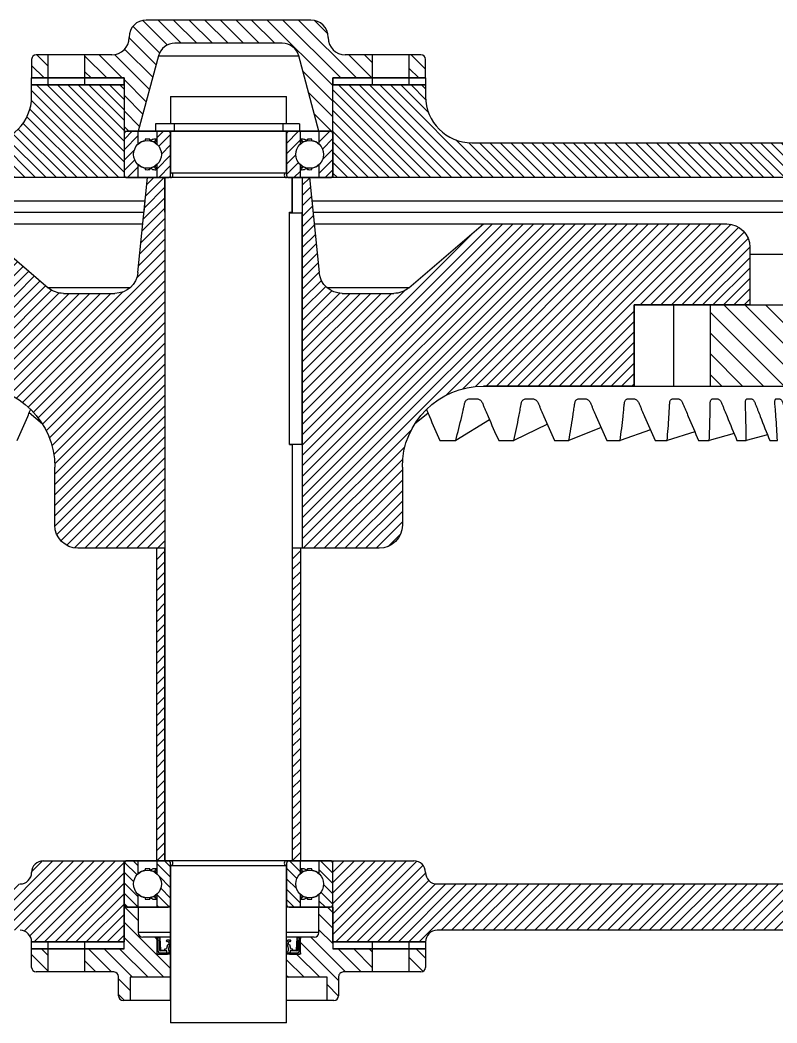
# Model space of a CAD drawing. Header units: inches. Extents: x 5.5 to 51.5, y 4.5 to 27.8.
# Drawn here: x 19.07 to 31.93, y 4.5 to 21.54 of the extents above; entities that cross this region are included whole.
import ezdxf

# ---------------------------------------------------------------- set-up
doc = ezdxf.new("R2010")
doc.units = ezdxf.units.IN
doc.header["$MEASUREMENT"] = 0

# ---------------------------------------------------------------- blocks, each defined once
blk = doc.blocks.new('Big case2')
at = {"color": 7, "linetype": 'Continuous', "lineweight": 25}
for p, q in [((-385, 310), (-36.5, 310)), ((26.31, 310), (27.5, 310)), ((36.5, 310), (385, 310)), ((-80, 30), (-25, 30)), ((-45, 30), (-45, -5)), ((25.05, 30), (80, 30)), ((45, -5), (45, 30)), ((90, 20), (335, 20)), ((335, 0), (90, 0)), ((-85, -5), (-45, -5)), ((45, -5), (85, -5))]:
    blk.add_line(p, q, dxfattribs=at)
for centre, start, end in [((-80, 25), 90, 180), ((80, 25), 0, 90), ((-90, 25), 270, 0), ((90, 25), 180, 270), ((-90, -5), 0, 90), ((90, -5), 90, 180)]:
    blk.add_arc(centre, 5, start, end, dxfattribs=at)
blk = doc.blocks.new('radial ball bearing_68_skf')
for p, q in [((-10, 43.9), (-10, 45)), ((-10, 45), (-8.9, 45)), ((-10, 43.9), (-10, 26.1)), ((-8.9, 45), (10, 45)), ((10, 45), (10, 43.9)), ((-10, -26.1), (-10, -43.9))]:
    blk.add_line(p, q)
at = {"color": 7, "linetype": 'Continuous', "lineweight": 25}
for p, q in [((-10, 26.1), (-10, 43.9)), ((8.9, 45), (-8.9, 45)), ((10, 26.1), (10, 43.9)), ((-10, 39), (-4.47, 39)), ((4.47, 39), (10, 39)), ((-5.92, 36), (-6.52, 36)), ((6.52, 36), (5.92, 36)), ((-4.47, 31), (-10, 31)), ((-6.52, 34), (-5.92, 34)), ((10, 31), (4.47, 31)), ((5.92, 34), (6.52, 34)), ((-8.9, 25), (8.9, 25)), ((8.9, -25), (-8.9, -25)), ((-10, -43.9), (-10, -26.1)), ((10, -43.9), (10, -26.1)), ((-10, -31), (-4.47, -31)), ((-5.92, -34), (-6.52, -34)), ((4.47, -31), (10, -31)), ((6.52, -34), (5.92, -34)), ((-6.52, -36), (-5.92, -36)), ((5.92, -36), (6.52, -36)), ((-4.47, -39), (-10, -39)), ((10, -39), (4.47, -39)), ((-8.9, -45), (8.9, -45))]:
    blk.add_line(p, q, dxfattribs=at)
for centre in [(0, 35), (0, -35)]:
    blk.add_circle(centre, 6)
for centre, radius, start, end in [((-8.9, 43.9), 1.1, 90, 180), ((8.9, 43.9), 1.1, 0, 90), ((0, 35), 6, 138.1897, 170.4059), ((0, 35), 6, 9.5941, 41.8103), ((0, 35), 6.6, 171.2853, 188.7147), ((0, 35), 6.6, 351.2853, 8.7147), ((0, 31.53), 6.6, 170.3536, 184.64), ((0, 35), 6, 189.5941, 221.8103), ((0, 35), 6, 318.1897, 350.4059), ((0, 31.53), 6.6, 355.36, 9.6419), ((-8.9, 26.1), 1.1, 180, 270), ((8.9, 26.1), 1.1, 270, 0), ((-8.9, -26.1), 1.1, 90, 180), ((8.9, -26.1), 1.1, 0, 90), ((0, -31.53), 6.6, 175.36, 189.6571), ((0, -35), 6.6, 171.2853, 188.7147), ((0, -35), 6, 138.1897, 170.4059), ((0, -35), 6, 9.5941, 41.8103), ((0, -31.53), 6.6, 350.3518, 4.64), ((0, -35), 6.6, 351.2853, 8.7147), ((0, -35), 6, 189.5941, 221.8103), ((0, -35), 6, 318.1897, 350.4059), ((-8.9, -43.9), 1.1, 180, 270), ((8.9, -43.9), 1.1, 270, 0)]:
    blk.add_arc(centre, radius, start, end, dxfattribs=at)
for points, knots in [([(-5.89, 33.89), (-5.99, 33.9), (-6.24, 33.95), (-6.46, 33.99), (-6.52, 34), (-6.52, 34), (-6.52, 34)], [0, 0, 0, 0, 0.232945, 0.608913, 0.996169, 1, 1, 1, 1]), ([(-5.82, 33.6), (-5.92, 33.53), (-6.18, 33.34), (-6.41, 33.02), (-6.47, 32.75), (-6.49, 32.64)], [0, 0, 0, 0, 0.25493, 0.687647, 1, 1, 1, 1]), ([(-6.46, 31), (-6.4, 31.13), (-6.29, 31.39), (-5.9, 31.74), (-5.54, 31.98), (-5.28, 32.08), (-5.24, 32.09)], [0, 0, 0, 0, 0.295418, 0.622303, 0.951212, 1, 1, 1, 1]), ([(-5.84, 31), (-5.79, 31.1), (-5.69, 31.34), (-5.41, 31.61), (-5.15, 31.76), (-5.05, 31.81)], [0, 0, 0, 0, 0.34478, 0.763601, 1, 1, 1, 1]), ([(5.06, 31.81), (5.1, 31.79), (5.34, 31.67), (5.6, 31.41), (5.81, 31.16), (5.84, 31.01), (5.84, 31)], [0, 0, 0, 0, 0.102227, 0.537271, 0.963952, 1, 1, 1, 1]), ([(5.21, 32.1), (5.39, 32.02), (5.78, 31.84), (6.17, 31.5), (6.41, 31.21), (6.44, 31.03), (6.45, 31)], [0, 0, 0, 0, 0.271349, 0.607703, 0.937232, 1, 1, 1, 1]), ([(6.49, 32.64), (6.49, 32.66), (6.49, 32.85), (6.3, 33.16), (6.07, 33.46), (5.84, 33.59), (5.81, 33.61)], [0, 0, 0, 0, 0.065967, 0.490771, 0.915575, 1, 1, 1, 1]), ([(6.52, 34), (6.51, 34), (6.49, 33.99), (6.3, 33.96), (6.02, 33.91), (5.88, 33.89)], [0, 0, 0, 0, 0.269826, 0.630576, 1, 1, 1, 1]), ([(-6.52, -34), (-6.51, -34), (-6.47, -33.99), (-6.24, -33.95), (-5.99, -33.9), (-5.88, -33.89)], [0, 0, 0, 0, 0.364435, 0.739357, 1, 1, 1, 1]), ([(-6.49, -32.64), (-6.49, -32.66), (-6.49, -32.85), (-6.3, -33.16), (-6.07, -33.46), (-5.84, -33.59), (-5.81, -33.61)], [0, 0, 0, 0, 0.0655955, 0.490568, 0.9155417, 1, 1, 1, 1]), ([(-5.21, -32.1), (-5.39, -32.02), (-5.78, -31.84), (-6.17, -31.5), (-6.41, -31.21), (-6.44, -31.03), (-6.45, -31)], [0, 0, 0, 0, 0.271349, 0.607703, 0.937232, 1, 1, 1, 1]), ([(-5.06, -31.82), (-5.22, -31.72), (-5.52, -31.51), (-5.77, -31.23), (-5.82, -31.05), (-5.83, -31)], [0, 0, 0, 0, 0.419362, 0.850243, 1, 1, 1, 1]), ([(5.84, -31), (5.84, -31.01), (5.81, -31.16), (5.6, -31.41), (5.34, -31.67), (5.11, -31.79), (5.05, -31.81)], [0, 0, 0, 0, 0.042904, 0.461613, 0.880071, 1, 1, 1, 1]), ([(6.46, -31), (6.4, -31.13), (6.29, -31.39), (5.9, -31.74), (5.54, -31.98), (5.28, -32.08), (5.24, -32.09)], [0, 0, 0, 0, 0.295418, 0.622303, 0.951212, 1, 1, 1, 1]), ([(5.82, -33.6), (5.92, -33.53), (6.18, -33.34), (6.41, -33.02), (6.47, -32.75), (6.49, -32.64)], [0, 0, 0, 0, 0.254886, 0.68753, 1, 1, 1, 1]), ([(5.89, -33.89), (5.95, -33.9), (6.18, -33.94), (6.36, -33.97), (6.5, -34), (6.52, -34), (6.52, -34)], [0, 0, 0, 0, 0.128033, 0.519428, 0.758295, 1, 1, 1, 1])]:
    blk.add_open_spline(points, degree=3, knots=knots, dxfattribs=at)
blk = doc.blocks.new('Cap open')
at = {"color": 7, "linetype": 'Continuous', "lineweight": 25}
for p, q in [((-45.5, 40.3), (-25.05, 40.3)), ((-42.5, 40.3), (-42.5, 30.3)), ((25.05, 40.3), (45.5, 40.3)), ((42.5, 30.3), (42.5, 40.3)), ((-47.5, 30), (-47.5, 38.3)), ((47.5, 38.3), (47.5, 30)), ((-85, 18), (-85, 26)), ((-83, 28), (-49.5, 28)), ((-78, 28), (-78, 18)), ((-62, 18), (-62, 28)), ((-42.5, 30.3), (-25.05, 30.3)), ((-25.05, 30.3), (-25.05, 20.3)), ((25.05, 20.3), (25.05, 30.3)), ((25.05, 30.3), (42.5, 30.3)), ((49.5, 28), (83, 28)), ((62, 28), (62, 18)), ((78, 18), (78, 28)), ((85, 26), (85, 18)), ((-45, 18), (-85, 18)), ((-45, 0), (-45, 18)), ((-31, 20.3), (-31, 14.35)), ((-31, 20.3), (-25.05, 20.3)), ((25.05, 20.3), (31, 20.3)), ((31, 14.35), (31, 20.3)), ((45, 18), (45, 0)), ((85, 18), (45, 18)), ((-37, 13), (-25.05, 13)), ((-31, 14.35), (-31.24, 13)), ((25.05, 13), (37, 13)), ((31.24, 13), (31, 14.35)), ((-39, 11), (-39, 0)), ((-39, 11), (-25.05, 11)), ((25.05, 11), (39, 11)), ((39, 0), (39, 11)), ((-45, 0), (-25.05, 0)), ((25.05, 0), (45, 0))]:
    blk.add_line(p, q, dxfattribs=at)
for p, q in [((-25.05, 40.3), (-25.05, 19.88)), ((25.05, 40.3), (25.05, 19.88)), ((-25.05, 19.75), (-25.05, 15.43)), ((25.05, 19.75), (25.05, 15.43)), ((-25.05, 15.19), (-25.05, 0)), ((25.05, 15.19), (25.05, 0))]:
    blk.add_line(p, q)
for centre, start, end in [((-45.5, 38.3), 90, 180), ((45.5, 38.3), 0, 90), ((-83, 26), 90, 180), ((-49.5, 30), 270, 0), ((49.5, 30), 180, 270), ((83, 26), 0, 90), ((-37, 11), 90, 180), ((37, 11), 0, 90)]:
    blk.add_arc(centre, 2, start, end, dxfattribs=at)
blk = doc.blocks.new('Gasket open cap')
at = {"color": 7, "linetype": 'Continuous', "lineweight": 25}
for p, q in [((-85, -1.5), (-85, 1.5)), ((-45, 1.5), (-85, 1.5)), ((-78, 1.5), (-78, -1.5)), ((-62, -1.5), (-62, 1.5)), ((-45, -1.5), (-45, 1.5)), ((45, 1.5), (45, -1.5)), ((85, 1.5), (45, 1.5)), ((62, 1.5), (62, -1.5)), ((78, -1.5), (78, 1.5)), ((85, 1.5), (85, -1.5)), ((-45, -1.5), (-85, -1.5)), ((85, -1.5), (45, -1.5))]:
    blk.add_line(p, q, dxfattribs=at)
blk = doc.blocks.new('Cap close')
at = {"color": 7, "linetype": 'Continuous', "lineweight": 25}
for p, q in [((35.56, 48), (-35.56, 48)), ((-42.96, 40.6), (-42.96, 40.4)), ((42.96, 40.4), (42.96, 40.6)), ((23.14, 38), (-23.14, 38)), ((-85, 31), (-85, 23)), ((-50.36, 33), (-83, 33)), ((-78, 33), (-78, 23)), ((-62, 23), (-62, 33)), ((-30.29, 32.52), (-39, 0)), ((-30.29, 32.52), (30.29, 32.52)), ((39, 0), (30.29, 32.52)), ((83, 33), (50.36, 33)), ((62, 33), (62, 23)), ((78, 23), (78, 33)), ((85, 23), (85, 31)), ((-85, 23), (-45, 23)), ((-45, 23), (-45, 0)), ((45, 0), (45, 23)), ((45, 23), (85, 23)), ((-45, 0), (45, 0))]:
    blk.add_line(p, q, dxfattribs=at)
for centre, radius, start, end in [((-35.56, 40.6), 7.4, 90, 180), ((35.56, 40.6), 7.4, 0, 90), ((-50.36, 40.4), 7.4, 270, 0), ((50.36, 40.4), 7.4, 180, 270), ((-23.14, 30.6), 7.4, 90, 165), ((23.14, 30.6), 7.4, 15, 90), ((-83, 31), 2, 90, 180), ((83, 31), 2, 0, 90)]:
    blk.add_arc(centre, radius, start, end, dxfattribs=at)
blk = doc.blocks.new('Gasket close cap')
at = {"color": 7, "linetype": 'Continuous', "lineweight": 25}
for p, q in [((-85, -1.5), (-85, 1.5)), ((-45, 1.5), (-85, 1.5)), ((-78, 1.5), (-78, -1.5)), ((-62, -1.5), (-62, 1.5)), ((-45, -1.5), (-45, 1.5)), ((45, 1.5), (45, -1.5)), ((85, 1.5), (45, 1.5)), ((62, 1.5), (62, -1.5)), ((78, -1.5), (78, 1.5)), ((85, 1.5), (85, -1.5)), ((-45, -1.5), (-85, -1.5)), ((85, -1.5), (45, -1.5))]:
    blk.add_line(p, q, dxfattribs=at)
blk = doc.blocks.new('Big cap')
at = {"color": 7, "linetype": 'Continuous', "lineweight": 25}
for p, q in [((-85, 50), (-85, 55)), ((-85, 55), (-45, 55)), ((-45, 55), (-45, 15)), ((45, 15), (45, 55)), ((45, 55), (85, 55)), ((85, 55), (85, 50)), ((105, 30), (425, 30)), ((-25, 15), (-355, 15)), ((355, 15), (25, 15)), ((-365, 5), (-36, 5)), ((36, 5), (365, 5)), ((-385, 0), (-36.5, 0)), ((26.31, 0), (27.5, 0)), ((36.5, 0), (385, 0))]:
    blk.add_line(p, q, dxfattribs=at)
for p, q in [((-27.5, 0), (-27.5, 15)), ((27.5, 0), (27.5, 15)), ((-36.5, 0), (-36, 5))]:
    blk.add_line(p, q)
for centre, start, end in [((-105, 50), 270, 0), ((105, 50), 180, 270)]:
    blk.add_arc(centre, 20, start, end, dxfattribs=at)
blk = doc.blocks.new('Collar')
at = {"color": 7, "linetype": 'Continuous', "lineweight": 25}
for p, q in [((-31, -67.5), (-31, 67.5)), ((-27.5, 67.5), (-31, 67.5)), ((-27.5, -67.5), (-27.5, 67.5)), ((27.5, 67.5), (27.5, -67.5)), ((31, 67.5), (27.5, 67.5)), ((31, 67.5), (31, -67.5)), ((-25, -67.5), (-31, -67.5)), ((31, -67.5), (25, -67.5))]:
    blk.add_line(p, q, dxfattribs=at)
blk = doc.blocks.new('Gear kit 3')
at = {"color": 7, "linetype": 'Continuous', "lineweight": 25}
for p, q in [((-35, 160), (-39.1, 119)), ((-35, 160), (35, 160)), ((-31.8, 160), (-31.8, 0)), ((27.5, 160), (27.5, 0)), ((39.1, 119), (35, 160)), ((-26.31, 44.79), (-26.31, 145)), ((-37, 140), (-215, 140)), ((-77.81, 112.41), (-110, 140)), ((215, 140), (37, 140)), ((110, 140), (77.81, 112.41)), ((-225, 130), (-225, 105)), ((225, 105), (225, 130)), ((-77.81, 112.41), (-42.54, 112.41)), ((-49.05, 110), (-71.3, 110)), ((42.54, 112.41), (77.81, 112.41)), ((71.3, 110), (49.05, 110)), ((-225, 105), (-175, 105)), ((-175, 105), (-175, 70)), ((175, 70), (175, 105)), ((175, 105), (225, 105)), ((-175, 70), (-110, 70)), ((110, 70), (175, 70)), ((-75, 35), (-75, 10)), ((75, 10), (75, 35)), ((-65, 0), (-27.5, 0)), ((27.5, 0), (65, 0))]:
    blk.add_line(p, q, dxfattribs=at)
for centre, radius, start, end in [((-215, 130), 10, 90, 180), ((215, 130), 10, 0, 90), ((-49.05, 120), 10, 270, 354.2894), ((49.05, 120), 10, 185.7106, 270), ((-71.3, 120), 10, 229.3987, 270), ((71.3, 120), 10, 270, 310.6013), ((-110, 35), 35, 0, 90), ((110, 35), 35, 90, 180), ((-65, 10), 10, 180, 270), ((65, 10), 10, 270, 0)]:
    blk.add_arc(centre, radius, start, end, dxfattribs=at)
blk = doc.blocks.new('Gear')
at = {"color": 7, "linetype": 'Continuous', "lineweight": 25}
for p, q in [((225, 141.9), (347.03, 141.9)), ((175, 85), (175, 120)), ((175, 120), (249.42, 120)), ((192, 120), (192, 85)), ((208, 85), (208, 120)), ((110, 85), (258.17, 85)), ((-80.3, 68.51), (-86.12, 73.36)), ((86.09, 73.33), (80.3, 68.51)), ((112.67, 70.4), (98.04, 61.5)), ((137.61, 68.5), (123.13, 61.5)), ((160.8, 67.14), (146.87, 61.5)), ((182.08, 66.1), (169.01, 61.5)), ((201.26, 65.26), (189.29, 61.5)), ((91.19, 61.5), (98.04, 61.5)), ((116.59, 61.5), (123.13, 61.5)), ((140.72, 61.5), (146.87, 61.5)), ((163.3, 61.5), (169.01, 61.5)), ((184.1, 61.5), (189.29, 61.5)), ((202.87, 61.5), (207.49, 61.5)), ((218.17, 64.55), (207.49, 61.5)), ((219.43, 61.5), (223.43, 61.5)), ((232.62, 63.94), (223.43, 61.5)), ((233.58, 61.5), (236.91, 61.5))]:
    blk.add_line(p, q, dxfattribs=at)
for points, knots in [([(98.04, 61.5), (98.96, 64.93), (99.82, 68.39), (100.83, 72.72), (101.03, 73.59), (101.32, 74.89), (101.42, 75.33), (101.61, 76.2), (101.7, 76.64), (101.84, 77.29), (101.88, 77.51), (102.01, 77.93), (102.09, 78.13), (102.29, 78.51), (102.42, 78.69), (102.71, 78.99), (102.87, 79.13), (103.24, 79.34), (103.43, 79.41), (103.85, 79.5), (104.06, 79.52), (104.71, 79.54), (105.14, 79.52), (106.01, 79.52), (106.44, 79.54), (107.09, 79.52), (107.3, 79.5), (107.74, 79.4), (107.94, 79.33), (108.35, 79.11), (108.54, 78.98), (108.88, 78.67), (109.04, 78.49), (109.32, 78.11), (109.44, 77.9), (109.64, 77.47), (109.73, 77.26), (110, 76.6), (110.18, 76.17), (110.54, 75.3), (110.72, 74.87), (111.27, 73.56), (111.64, 72.7), (113.49, 68.37), (115.02, 64.93), (116.59, 61.5)], [0, 0, 0, 0, 0.25, 0.25, 0.3125, 0.3125, 0.34375, 0.34375, 0.375, 0.375, 0.390625, 0.390625, 0.40625, 0.40625, 0.421875, 0.421875, 0.4375, 0.4375, 0.453125, 0.453125, 0.46875, 0.46875, 0.5, 0.5, 0.53125, 0.53125, 0.546875, 0.546875, 0.5625, 0.5625, 0.578125, 0.578125, 0.59375, 0.59375, 0.609375, 0.609375, 0.625, 0.625, 0.65625, 0.65625, 0.6875, 0.6875, 0.75, 0.75, 1, 1, 1, 1]), ([(123.13, 61.5), (123.91, 64.93), (124.64, 68.39), (125.47, 72.72), (125.63, 73.59), (125.87, 74.89), (125.95, 75.33), (126.11, 76.2), (126.19, 76.64), (126.3, 77.29), (126.34, 77.51), (126.44, 77.93), (126.51, 78.13), (126.69, 78.51), (126.81, 78.69), (127.07, 78.99), (127.23, 79.13), (127.57, 79.34), (127.75, 79.41), (128.15, 79.5), (128.35, 79.52), (128.96, 79.54), (129.37, 79.52), (130.19, 79.52), (130.6, 79.54), (131.21, 79.52), (131.42, 79.5), (131.83, 79.4), (132.03, 79.33), (132.42, 79.11), (132.6, 78.98), (132.94, 78.67), (133.09, 78.49), (133.36, 78.11), (133.48, 77.9), (133.69, 77.47), (133.78, 77.26), (134.05, 76.6), (134.23, 76.17), (134.6, 75.3), (134.79, 74.87), (135.34, 73.56), (135.72, 72.7), (137.59, 68.37), (139.14, 64.93), (140.72, 61.5)], [0, 0, 0, 0, 0.25, 0.25, 0.3125, 0.3125, 0.34375, 0.34375, 0.375, 0.375, 0.390625, 0.390625, 0.40625, 0.40625, 0.421875, 0.421875, 0.4375, 0.4375, 0.453125, 0.453125, 0.46875, 0.46875, 0.5, 0.5, 0.53125, 0.53125, 0.546875, 0.546875, 0.5625, 0.5625, 0.578125, 0.578125, 0.59375, 0.59375, 0.609375, 0.609375, 0.625, 0.625, 0.65625, 0.65625, 0.6875, 0.6875, 0.75, 0.75, 1, 1, 1, 1]), ([(146.87, 61.5), (147.5, 64.93), (148.08, 68.39), (148.73, 72.72), (148.86, 73.59), (149.05, 74.89), (149.11, 75.33), (149.23, 76.2), (149.29, 76.64), (149.37, 77.29), (149.4, 77.51), (149.49, 77.93), (149.55, 78.13), (149.71, 78.51), (149.81, 78.69), (150.05, 78.99), (150.19, 79.13), (150.5, 79.34), (150.67, 79.41), (151.04, 79.5), (151.22, 79.52), (151.8, 79.54), (152.18, 79.52), (152.95, 79.52), (153.33, 79.54), (153.9, 79.52), (154.1, 79.5), (154.48, 79.4), (154.67, 79.33), (155.04, 79.11), (155.21, 78.98), (155.54, 78.67), (155.69, 78.49), (155.95, 78.11), (156.07, 77.9), (156.27, 77.47), (156.36, 77.26), (156.63, 76.6), (156.82, 76.17), (157.19, 75.3), (157.37, 74.87), (157.93, 73.56), (158.31, 72.7), (160.19, 68.37), (161.73, 64.93), (163.3, 61.5)], [0, 0, 0, 0, 0.25, 0.25, 0.3125, 0.3125, 0.34375, 0.34375, 0.375, 0.375, 0.390625, 0.390625, 0.40625, 0.40625, 0.421875, 0.421875, 0.4375, 0.4375, 0.453125, 0.453125, 0.46875, 0.46875, 0.5, 0.5, 0.53125, 0.53125, 0.546875, 0.546875, 0.5625, 0.5625, 0.578125, 0.578125, 0.59375, 0.59375, 0.609375, 0.609375, 0.625, 0.625, 0.65625, 0.65625, 0.6875, 0.6875, 0.75, 0.75, 1, 1, 1, 1]), ([(169.01, 61.5), (169.48, 64.93), (169.9, 68.39), (170.37, 72.72), (170.46, 73.59), (170.59, 74.89), (170.63, 75.33), (170.71, 76.2), (170.76, 76.64), (170.81, 77.29), (170.83, 77.51), (170.9, 77.93), (170.95, 78.13), (171.08, 78.51), (171.17, 78.69), (171.38, 78.99), (171.51, 79.13), (171.78, 79.34), (171.94, 79.41), (172.27, 79.5), (172.45, 79.52), (172.97, 79.54), (173.33, 79.52), (174.03, 79.52), (174.37, 79.54), (174.9, 79.52), (175.08, 79.5), (175.44, 79.4), (175.61, 79.33), (175.96, 79.11), (176.12, 78.98), (176.43, 78.67), (176.57, 78.49), (176.83, 78.11), (176.94, 77.9), (177.15, 77.47), (177.23, 77.26), (177.5, 76.6), (177.69, 76.17), (178.06, 75.3), (178.24, 74.87), (178.79, 73.56), (179.16, 72.7), (181.02, 68.37), (182.55, 64.93), (184.1, 61.5)], [0, 0, 0, 0, 0.25, 0.25, 0.3125, 0.3125, 0.34375, 0.34375, 0.375, 0.375, 0.390625, 0.390625, 0.40625, 0.40625, 0.421875, 0.421875, 0.4375, 0.4375, 0.453125, 0.453125, 0.46875, 0.46875, 0.5, 0.5, 0.53125, 0.53125, 0.546875, 0.546875, 0.5625, 0.5625, 0.578125, 0.578125, 0.59375, 0.59375, 0.609375, 0.609375, 0.625, 0.625, 0.65625, 0.65625, 0.6875, 0.6875, 0.75, 0.75, 1, 1, 1, 1]), ([(189.29, 61.5), (189.6, 64.93), (189.87, 68.39), (190.14, 72.72), (190.19, 73.59), (190.26, 74.89), (190.28, 75.33), (190.33, 76.2), (190.35, 76.64), (190.38, 77.29), (190.39, 77.51), (190.44, 77.93), (190.47, 78.13), (190.58, 78.51), (190.65, 78.69), (190.83, 78.99), (190.94, 79.13), (191.19, 79.34), (191.32, 79.41), (191.62, 79.5), (191.78, 79.52), (192.25, 79.54), (192.57, 79.52), (193.2, 79.52), (193.51, 79.54), (193.99, 79.52), (194.15, 79.5), (194.47, 79.4), (194.64, 79.33), (194.95, 79.11), (195.11, 78.98), (195.39, 78.67), (195.53, 78.49), (195.77, 78.11), (195.88, 77.9), (196.08, 77.47), (196.16, 77.26), (196.43, 76.6), (196.61, 76.17), (196.97, 75.3), (197.15, 74.87), (197.69, 73.56), (198.05, 72.7), (199.88, 68.37), (201.37, 64.93), (202.87, 61.5)], [0, 0, 0, 0, 0.25, 0.25, 0.3125, 0.3125, 0.34375, 0.34375, 0.375, 0.375, 0.390625, 0.390625, 0.40625, 0.40625, 0.421875, 0.421875, 0.4375, 0.4375, 0.453125, 0.453125, 0.46875, 0.46875, 0.5, 0.5, 0.53125, 0.53125, 0.546875, 0.546875, 0.5625, 0.5625, 0.578125, 0.578125, 0.59375, 0.59375, 0.609375, 0.609375, 0.625, 0.625, 0.65625, 0.65625, 0.6875, 0.6875, 0.75, 0.75, 1, 1, 1, 1]), ([(207.49, 61.5), (207.64, 64.93), (207.75, 68.39), (207.82, 72.72), (207.83, 73.59), (207.85, 74.89), (207.85, 75.33), (207.86, 76.2), (207.86, 76.64), (207.86, 77.29), (207.86, 77.51), (207.89, 77.93), (207.91, 78.13), (207.99, 78.51), (208.05, 78.69), (208.2, 78.99), (208.29, 79.13), (208.49, 79.34), (208.61, 79.41), (208.87, 79.5), (209.01, 79.52), (209.42, 79.54), (209.7, 79.52), (210.26, 79.52), (210.53, 79.54), (210.95, 79.52), (211.09, 79.5), (211.38, 79.4), (211.52, 79.33), (211.81, 79.11), (211.95, 78.98), (212.21, 78.67), (212.34, 78.49), (212.56, 78.11), (212.67, 77.9), (212.86, 77.47), (212.94, 77.26), (213.2, 76.6), (213.38, 76.17), (213.73, 75.3), (213.9, 74.87), (214.43, 73.56), (214.78, 72.7), (216.54, 68.37), (217.98, 64.93), (219.43, 61.5)], [0, 0, 0, 0, 0.25, 0.25, 0.3125, 0.3125, 0.34375, 0.34375, 0.375, 0.375, 0.390625, 0.390625, 0.40625, 0.40625, 0.421875, 0.421875, 0.4375, 0.4375, 0.453125, 0.453125, 0.46875, 0.46875, 0.5, 0.5, 0.53125, 0.53125, 0.546875, 0.546875, 0.5625, 0.5625, 0.578125, 0.578125, 0.59375, 0.59375, 0.609375, 0.609375, 0.625, 0.625, 0.65625, 0.65625, 0.6875, 0.6875, 0.75, 0.75, 1, 1, 1, 1]), ([(223.43, 61.5), (223.41, 64.93), (223.35, 68.39), (223.23, 72.72), (223.2, 73.59), (223.16, 74.89), (223.14, 75.33), (223.11, 76.2), (223.1, 76.64), (223.07, 77.29), (223.06, 77.51), (223.06, 77.93), (223.07, 78.13), (223.12, 78.51), (223.17, 78.69), (223.28, 78.99), (223.35, 79.13), (223.52, 79.34), (223.61, 79.41), (223.83, 79.5), (223.95, 79.52), (224.3, 79.54), (224.54, 79.52), (225.01, 79.52), (225.24, 79.54), (225.6, 79.52), (225.72, 79.5), (225.97, 79.4), (226.09, 79.33), (226.35, 79.11), (226.47, 78.98), (226.71, 78.67), (226.82, 78.49), (227.03, 78.11), (227.13, 77.9), (227.31, 77.47), (227.39, 77.26), (227.64, 76.6), (227.81, 76.17), (228.14, 75.3), (228.31, 74.87), (228.81, 73.56), (229.15, 72.7), (230.84, 68.37), (232.2, 64.93), (233.58, 61.5)], [0, 0, 0, 0, 0.25, 0.25, 0.3125, 0.3125, 0.34375, 0.34375, 0.375, 0.375, 0.390625, 0.390625, 0.40625, 0.40625, 0.421875, 0.421875, 0.4375, 0.4375, 0.453125, 0.453125, 0.46875, 0.46875, 0.5, 0.5, 0.53125, 0.53125, 0.546875, 0.546875, 0.5625, 0.5625, 0.578125, 0.578125, 0.59375, 0.59375, 0.609375, 0.609375, 0.625, 0.625, 0.65625, 0.65625, 0.6875, 0.6875, 0.75, 0.75, 1, 1, 1, 1]), ([(236.91, 61.5), (236.73, 64.93), (236.51, 68.39), (236.19, 72.72), (236.13, 73.59), (236.02, 74.89), (235.99, 75.33), (235.92, 76.2), (235.88, 76.64), (235.83, 77.29), (235.81, 77.51), (235.79, 77.93), (235.79, 78.13), (235.81, 78.51), (235.84, 78.69), (235.91, 78.99), (235.96, 79.13), (236.09, 79.34), (236.17, 79.41), (236.34, 79.5), (236.43, 79.52), (236.72, 79.54), (236.92, 79.52), (237.3, 79.52), (237.49, 79.54), (237.78, 79.52), (237.88, 79.5), (238.08, 79.4), (238.19, 79.33), (238.41, 79.11), (238.51, 78.98), (238.72, 78.67), (238.82, 78.49), (239.01, 78.11), (239.1, 77.9), (239.27, 77.47), (239.35, 77.26), (239.58, 76.6), (239.74, 76.17), (240.06, 75.3), (240.21, 74.87), (240.69, 73.56), (241.01, 72.7), (242.6, 68.37), (243.88, 64.93), (245.17, 61.5)], [0, 0, 0, 0, 0.25, 0.25, 0.3125, 0.3125, 0.34375, 0.34375, 0.375, 0.375, 0.390625, 0.390625, 0.40625, 0.40625, 0.421875, 0.421875, 0.4375, 0.4375, 0.453125, 0.453125, 0.46875, 0.46875, 0.5, 0.5, 0.53125, 0.53125, 0.546875, 0.546875, 0.5625, 0.5625, 0.578125, 0.578125, 0.59375, 0.59375, 0.609375, 0.609375, 0.625, 0.625, 0.65625, 0.65625, 0.6875, 0.6875, 0.75, 0.75, 1, 1, 1, 1]), ([(-91.19, 61.5), (-89.64, 64.93), (-88.14, 68.39), (-86.33, 72.72), (-85.97, 73.59), (-85.55, 74.61), (-85.49, 74.77), (-85.42, 74.92)], [0, 0, 0, 0, 0.25, 0.25, 0.3125, 0.3125, 0.3234937, 0.3234937, 0.3234937, 0.3234937]), ([(85.42, 74.92), (85.49, 74.76), (85.56, 74.59), (85.98, 73.56), (86.34, 72.7), (88.15, 68.37), (89.65, 64.93), (91.19, 61.5)], [0.6758194, 0.6758194, 0.6758194, 0.6758194, 0.6875, 0.6875, 0.75, 0.75, 1, 1, 1, 1])]:
    blk.add_open_spline(points, degree=3, knots=knots, dxfattribs=at)
blk = doc.blocks.new('heavy duty external retaining ring_am2')
at = {"color": 7, "linetype": 'Continuous', "lineweight": 25}
for p, q in [((-3.2, 30.6), (-3.2, -31.49)), ((-3.2, 30.6), (0, 30.6)), ((0, 30.6), (0, -31.49)), ((0, 23.5), (-3.2, 23.5)), ((-3.2, -23.49), (0, -23.49)), ((-3.2, -31.49), (0, -31.49))]:
    blk.add_line(p, q, dxfattribs=at)
blk = doc.blocks.new('Gear shaft5')
at = {"color": 7, "linetype": 'Continuous', "lineweight": 25}
for p, q in [((-100, 27.5), (-100, -27.5)), ((-100, 27.5), (-85, 27.5)), ((-85, 26.31), (-85, 27.5)), ((15.21, 26.31), (-85, 26.31)), ((15.21, 26.31), (15.21, 27.5)), ((15.21, 27.5), (195, 27.5)), ((195, 27.5), (195, -27.5)), ((-135, -25), (-135, 25)), ((-123.4, 25), (-135, 25)), ((-123.4, -25), (-123.4, 25)), ((-120, 23.5), (-123.4, 23.5)), ((-120, -25), (-120, 25)), ((-102, 25), (-120, 25)), ((-102, -25), (-102, 25)), ((197, -25), (197, 25)), ((265, 25), (197, 25)), ((265, 25), (265, -25)), ((-135, -25), (-123.4, -25)), ((-123.4, -23.5), (-120, -23.5)), ((-120, -25), (-102, -25)), ((197, -25), (265, -25)), ((-100, -27.5), (195, -27.5))]:
    blk.add_line(p, q, dxfattribs=at)
for centre, start, end in [((-101, 25), 180, 360), ((196, 25), 180, 0), ((-101, -25), 0, 180), ((196, -25), 0, 180)]:
    blk.add_arc(centre, 1, start, end, dxfattribs=at)
blk = doc.blocks.new('Gear key5')
at = {"color": 7, "linetype": 'Continuous', "lineweight": 25}
for p, q in [((-50, -1.19), (-50, 4)), ((49.7, 4.3), (-49.7, 4.3)), ((50, 4), (50, -1.19))]:
    blk.add_line(p, q, dxfattribs=at)
for centre, start, end in [((-49.7, 4), 90, 180), ((49.7, 4), 0, 90)]:
    blk.add_arc(centre, 0.3, start, end, dxfattribs=at)
blk = doc.blocks.new('TRE20050010')
at = {"color": 7, "linetype": 'Continuous', "lineweight": 25}
for p, q in [((0.52, 31), (0, 30.78)), ((0, 30.78), (0, 26.46)), ((6, 31), (0.52, 31)), ((6.1, 30.52), (1.3, 30.52)), ((6.52, 30.78), (6, 31)), ((6.1, 29.71), (6.1, 30.52)), ((7, 30.78), (6.52, 30.78)), ((7, 30.78), (7, 29.49)), ((0.2, 26.26), (0.39, 26.26)), ((0.59, 29.81), (0.59, 26.65)), ((0.59, 26.65), (1.4, 26.65)), ((1.4, 26.65), (1.4, 29.51)), ((1.6, 29.71), (6.1, 29.71)), ((1.6, 29.21), (1.83, 29.24)), ((1.6, 27.93), (1.6, 29.21)), ((1.83, 29.24), (7, 29.49)), ((1.96, 27.68), (1.86, 27.68)), ((2.2, 27.08), (2.21, 27.42)), ((3.98, 26.4), (2.38, 26.83)), ((5.47, 26.64), (5.47, 26.4)), ((6, 25.58), (6, 26.7)), ((0.58, 25.85), (0.08, 25.26)), ((0.08, 25.26), (0.5, 25)), ((0.5, 25), (1.27, 25.67)), ((2.22, 25.87), (5.03, 25)), ((5.03, 25), (6, 25.58)), ((0.5, -25), (0.08, -25.26)), ((0.08, -25.26), (0.58, -25.85)), ((1.27, -25.67), (0.5, -25)), ((5.03, -25), (2.22, -25.87)), ((6, -25.58), (5.03, -25)), ((6, -26.7), (6, -25.58)), ((0, -26.46), (0, -30.78)), ((0.39, -26.26), (0.2, -26.26)), ((1.4, -26.65), (0.59, -26.65)), ((0.59, -26.65), (0.59, -29.81)), ((1.4, -29.51), (1.4, -26.65)), ((1.6, -29.21), (1.6, -27.93)), ((1.83, -29.24), (1.6, -29.21)), ((6.1, -29.71), (1.6, -29.71)), ((7, -29.49), (1.83, -29.24)), ((1.86, -27.68), (1.96, -27.68)), ((2.21, -27.42), (2.2, -27.08)), ((2.38, -26.83), (3.98, -26.4)), ((5.47, -26.4), (5.47, -26.64)), ((6.1, -30.52), (6.1, -29.71)), ((0, -30.78), (0.52, -31)), ((0.52, -31), (6, -31)), ((1.3, -30.52), (6.1, -30.52)), ((6, -31), (6.52, -30.78)), ((6.52, -30.78), (7, -30.78))]:
    blk.add_line(p, q, dxfattribs=at)
for p, q in [((7, -29.49), (7, -30.78)), ((0, -31), (0, -30.78)), ((0.52, -31), (0, -31))]:
    blk.add_line(p, q)
for centre, radius, start, end in [((1.3, 29.81), 0.711, 90, 180), ((0.2, 26.46), 0.203, 180, 270), ((0.39, 26.01), 0.252, 319.9635, 90), ((1.6, 29.51), 0.203, 90, 180), ((1.86, 27.93), 0.252, 180, 270), ((1.96, 27.42), 0.252, 358.4024, 90), ((2.45, 27.07), 0.252, 178.4024, 254.9255), ((4.73, 26.4), 0.749, 180, 360), ((5.74, 26.64), 0.266, 13.1736, 180), ((1.92, 24.92), 1, 72.731, 131.0972), ((0.39, -26.01), 0.252, 270, 40.0365), ((1.92, -24.92), 1, 228.9028, 287.269), ((4.73, -26.4), 0.749, 0, 180), ((0.2, -26.46), 0.203, 90, 180), ((1.3, -29.81), 0.711, 180, 270), ((1.6, -29.51), 0.203, 180, 270), ((1.86, -27.93), 0.252, 90, 180), ((1.96, -27.42), 0.252, 270, 1.5976), ((2.45, -27.07), 0.252, 105.0745, 181.5976), ((5.74, -26.64), 0.266, 180, 346.8264)]:
    blk.add_arc(centre, radius, start, end, dxfattribs=at)

msp = doc.modelspace()

# ---------------------------------------------------------------- hatches: boundary and pattern name
h = msp.add_hatch()
h.set_pattern_fill('ANSI31', color=256, scale=1.5, angle=90)
h.paths.add_polyline_path([(21.42, 20.934, -0.339454), (21.701, 21.15), (23.523, 21.15, -0.339454), (23.805, 20.934), (24.148, 19.654), (24.384, 19.654), (24.384, 20.441), (24.384, 20.56), (25.053, 20.56), (25.053, 20.953), (24.595, 20.953, -0.414214), (24.304, 21.245), (24.304, 21.253, 0.414214), (24.012, 21.544), (21.212, 21.544, 0.418231), (20.921, 21.249, -0.418177), (20.629, 20.953), (20.171, 20.953), (20.171, 20.56), (20.841, 20.56), (20.841, 20.441), (20.841, 19.654), (21.077, 19.654)])
h.paths.add_polyline_path([(19.541, 20.953), (19.344, 20.953, 0.414214), (19.266, 20.875), (19.266, 20.56), (19.541, 20.56)])
h.paths.add_polyline_path([(25.959, 20.875, 0.414214), (25.88, 20.953), (25.683, 20.953), (25.683, 20.56), (25.959, 20.56)])
h = msp.add_hatch()
h.set_pattern_fill('ANSI31', color=256, angle=90)
h.set_pattern_definition([(135, (1.3768, -2.77399), (-0.08838835, -0.08838835), [])])
h.paths.add_polyline_path([(6.785, 19.457), (6.785, 18.788), (7.455, 18.788), (7.455, 18.276), (8.242, 18.276), (8.242, 18.473, -0.414214), (8.636, 18.867), (20.841, 18.867), (20.841, 20.441), (19.266, 20.441), (19.266, 20.245, -0.414214), (18.478, 19.457)])
h.paths.add_polyline_path([(6.155, 19.457), (5.88, 19.457, 0.414214), (5.486, 19.064), (5.486, 18.788), (6.155, 18.788)])
h.paths.add_polyline_path([(25.959, 20.245), (25.959, 20.441), (24.384, 20.441), (24.384, 18.867), (36.589, 18.867, -0.414214), (36.982, 18.473), (36.982, 18.276), (37.77, 18.276), (37.77, 18.788), (38.439, 18.788), (38.439, 19.457), (26.746, 19.457, -0.414214)])
h.paths.add_polyline_path([(39.738, 18.788), (39.738, 19.064, 0.414214), (39.344, 19.457), (39.069, 19.457), (39.069, 18.788)])
h = msp.add_hatch()
h.set_pattern_fill('ANSI31', color=256)
h.set_pattern_definition([(45, (1.5252, -1.20963), (-0.08838835, 0.08838835), [])])
h.paths.add_polyline_path([(20.884, 19.654, 0.414214), (20.841, 19.611), (20.841, 18.91, 0.414214), (20.884, 18.867), (21.077, 18.867), (21.077, 19.084, -0.213422), (20.998, 19.26, -0.213422), (21.077, 19.436), (21.077, 19.654)])
h.paths.add_polyline_path([(21.628, 19.611, 0.414214), (21.585, 19.654), (21.392, 19.654), (21.392, 19.436, -0.213422), (21.47, 19.26, -0.213422), (21.392, 19.084), (21.392, 18.867), (21.585, 18.867, 0.414214), (21.628, 18.91)])
h.paths.add_polyline_path([(23.833, 19.436), (23.833, 19.654), (23.64, 19.654, 0.414214), (23.596, 19.611), (23.596, 18.91, 0.414214), (23.64, 18.867), (23.833, 18.867), (23.833, 19.084, -0.213422), (23.754, 19.26, -0.213422)])
h.paths.add_polyline_path([(24.384, 19.611, 0.414214), (24.341, 19.654), (24.148, 19.654), (24.148, 19.436, -0.213422), (24.226, 19.26, -0.213422), (24.148, 19.084), (24.148, 18.867), (24.341, 18.867, 0.414214), (24.384, 18.91)])
h = msp.add_hatch()
h.set_pattern_fill('ANSI31', color=256)
h.paths.add_polyline_path([(21.529, 18.867), (21.234, 18.867), (21.073, 17.253, -0.385314), (20.681, 16.898), (19.805, 16.898, -0.179033), (19.549, 16.993), (18.281, 18.079), (14.148, 18.079, 0.414214), (13.754, 17.686), (13.754, 16.701), (15.722, 16.701), (15.722, 15.323), (18.281, 15.323, -0.414214), (19.659, 13.945), (19.659, 12.961, 0.414214), (20.053, 12.567), (21.529, 12.567)])
h.paths.add_polyline_path([(29.502, 16.701), (31.47, 16.701), (31.47, 17.686, 0.414214), (31.077, 18.079), (26.943, 18.079), (25.676, 16.993, -0.179033), (25.419, 16.898), (24.543, 16.898, -0.385314), (24.152, 17.253), (23.99, 18.867), (23.864, 18.867), (23.864, 12.567), (25.171, 12.567, 0.414214), (25.565, 12.961), (25.565, 13.945, -0.414214), (26.943, 15.323), (29.502, 15.323)])
h = msp.add_hatch()
h.set_pattern_fill('ANSI31', color=256)
h.paths.add_polyline_path([(7.848, 18.276), (7.455, 18.276), (7.455, 18.67), (6.785, 18.67), (6.785, 17.095), (7.061, 17.095), (7.061, 8.434, 0.414214), (9.423, 6.071), (19.069, 6.071, -0.414214), (19.266, 5.875), (20.841, 5.875), (20.841, 7.253), (19.463, 7.253, 0.414214), (19.266, 7.056, -0.414214), (19.069, 6.859), (9.423, 6.859, -0.414214), (7.848, 8.434)])
h.paths.add_polyline_path([(5.486, 17.095), (6.155, 17.095), (6.155, 18.67), (5.486, 18.67)])
h.paths.add_polyline_path([(24.384, 5.875), (25.959, 5.875, -0.414214), (26.155, 6.071), (35.801, 6.071, 0.414214), (38.163, 8.434), (38.163, 8.63), (38.36, 8.63), (38.36, 9.812), (37.376, 9.812), (37.376, 8.434, -0.414214), (35.801, 6.859), (26.155, 6.859, -0.414214), (25.959, 7.056, 0.414214), (25.762, 7.253), (24.384, 7.253)])
h.paths.add_polyline_path([(38.163, 17.095), (38.439, 17.095), (38.439, 18.67), (37.77, 18.67), (37.77, 18.276), (37.376, 18.276), (37.376, 14.142), (38.36, 14.142), (38.36, 15.323), (38.163, 15.323)])
h.paths.add_polyline_path([(39.738, 18.67), (39.069, 18.67), (39.069, 17.095), (39.738, 17.095)])
h = msp.add_hatch()
h.set_pattern_fill('ANSI31', color=256, scale=2, angle=90)
edge = h.paths.add_edge_path()
edge.add_spline(control_points=[(36.6, 16.262), (36.6, 16.262), (36.6, 16.263), (36.599, 16.264), (36.6, 16.262), (36.6, 16.262)], knot_values=[0, 0, 0, 0, 0.005707, 0.005707, 0.068207, 0.068207, 0.068207, 0.068207], degree=3, periodic=0)
edge.add_line((36.6, 16.263), (36.275, 17.563))
edge.add_line((36.275, 17.563), (32.432, 16.701))
edge.add_line((32.432, 16.701), (30.801, 16.701))
edge.add_line((30.801, 16.701), (30.801, 15.323))
edge.add_line((30.801, 15.323), (32.776, 15.323))
edge.add_line((32.776, 15.323), (32.83, 15.108))
edge.add_line((32.83, 15.108), (34.071, 15.488))
edge.add_line((34.071, 15.488), (35.342, 15.877))
edge.add_line((35.342, 15.877), (36.6, 16.262))
h.paths.add_polyline_path([(14.423, 16.701), (12.792, 16.701), (8.95, 17.563), (8.624, 16.262), (10.534, 15.677), (11.479, 15.388), (12.394, 15.108), (12.448, 15.323), (14.423, 15.323)])
h = msp.add_hatch()
h.set_pattern_fill('ANSI31', color=256)
h.paths.add_polyline_path([(21.529, 12.567), (21.392, 12.567), (21.392, 7.253), (21.529, 7.253)])
h.paths.add_polyline_path([(23.833, 12.567), (23.695, 12.567), (23.695, 7.253), (23.833, 7.253)])
h = msp.add_hatch()
h.set_pattern_fill('ANSI31', color=256, angle=90)
h.set_pattern_definition([(135, (1.5252, -1.20963), (-0.08838835, -0.08838835), [])])
h.paths.add_polyline_path([(21.392, 7.035, -0.213422), (21.47, 6.859, -0.213422), (21.392, 6.683), (21.392, 6.465), (21.585, 6.465, 0.414214), (21.628, 6.508), (21.628, 7.209, 0.414214), (21.585, 7.253), (21.392, 7.253)])
h.paths.add_polyline_path([(20.841, 6.508, 0.414214), (20.884, 6.465), (21.077, 6.465), (21.077, 6.683, -0.213422), (20.998, 6.859, -0.213422), (21.077, 7.035), (21.077, 7.253), (20.884, 7.253, 0.414214), (20.841, 7.209)])
h.paths.add_polyline_path([(24.226, 6.859, -0.213422), (24.148, 6.683), (24.148, 6.465), (24.341, 6.465, 0.414214), (24.384, 6.508), (24.384, 7.209, 0.414214), (24.341, 7.253), (24.148, 7.253), (24.148, 7.035, -0.213422)])
h.paths.add_polyline_path([(23.833, 7.253), (23.64, 7.253, 0.414214), (23.596, 7.209), (23.596, 6.508, 0.414214), (23.64, 6.465), (23.833, 6.465), (23.833, 6.683, -0.213422), (23.754, 6.859, -0.213422), (23.833, 7.035)])
h = msp.add_hatch()
h.set_pattern_fill('ANSI31', color=256, scale=1.5, angle=90)
h.paths.add_polyline_path([(19.541, 5.756), (19.266, 5.756), (19.266, 5.441, 0.414214), (19.344, 5.363), (19.541, 5.363)])
h.paths.add_polyline_path([(20.171, 5.756), (20.171, 5.363), (20.663, 5.363, -0.414214), (20.742, 5.284), (20.742, 4.957, 0.414214), (20.821, 4.879), (20.939, 4.879), (20.939, 5.272), (21.626, 5.272), (21.626, 5.666), (21.392, 5.666), (21.392, 5.9), (21.382, 5.953), (21.155, 5.953, -0.414214), (21.077, 6.032), (21.077, 6.465), (20.841, 6.465), (20.841, 5.756)])
h.paths.add_polyline_path([(24.384, 5.756), (24.384, 5.875), (24.384, 6.465), (24.148, 6.465), (24.148, 6.032, -0.414214), (24.069, 5.953), (23.842, 5.953), (23.833, 5.9), (23.833, 5.666), (23.598, 5.666), (23.598, 5.272), (24.285, 5.272), (24.285, 4.879), (24.404, 4.879, 0.414214), (24.482, 4.957), (24.482, 5.284, -0.414214), (24.561, 5.363), (25.053, 5.363), (25.053, 5.756)])
h.paths.add_polyline_path([(25.683, 5.363), (25.88, 5.363, 0.414214), (25.959, 5.441), (25.959, 5.756), (25.683, 5.756)])

# ---------------------------------------------------------------- block references
at = {"yscale": 0.03937007874015748, "zscale": 0.03937007874015748}
for name, p, xscale in [('Cap close', (22.612, 19.654), 0.03937007874015748), ('Gasket close cap', (22.612, 20.501), 0.03937007874015748), ('Big cap', (22.612, 18.276), 0.03937007874015748), ('Gear kit 3', (22.612, 12.567), -0.03937007874015748), ('Big case2', (22.612, 6.071), 0.03937007874015748), ('Gear', (22.612, 11.977), 0.03937007874015748), ('Collar', (22.612, 9.91), 0.03937007874015748), ('Gasket open cap', (22.612, 5.816), 0.03937007874015748)]:
    msp.add_blockref(name, p, dxfattribs=dict(at, xscale=xscale))
at = {"xscale": 0.03937007874015748, "yscale": 0.03937007874015748, "zscale": 0.03937007874015748}
for name, p, rotation in [('Gear shaft5', (22.612, 14.93), 270), ('heavy duty external retaining ring_am2', (22.612, 19.654), 270), ('radial ball bearing_68_skf', (22.612, 19.26), 270), ('Gear key5', (23.695, 16.299), 270), ('radial ball bearing_68_skf', (22.612, 6.859), 89.99999999999999), ('Cap open', (22.612, 6.465), 180), ('TRE20050010', (22.612, 5.666), 89.99999999999999)]:
    msp.add_blockref(name, p, dxfattribs=dict(at, rotation=rotation))

doc.saveas('drawing.dxf')
